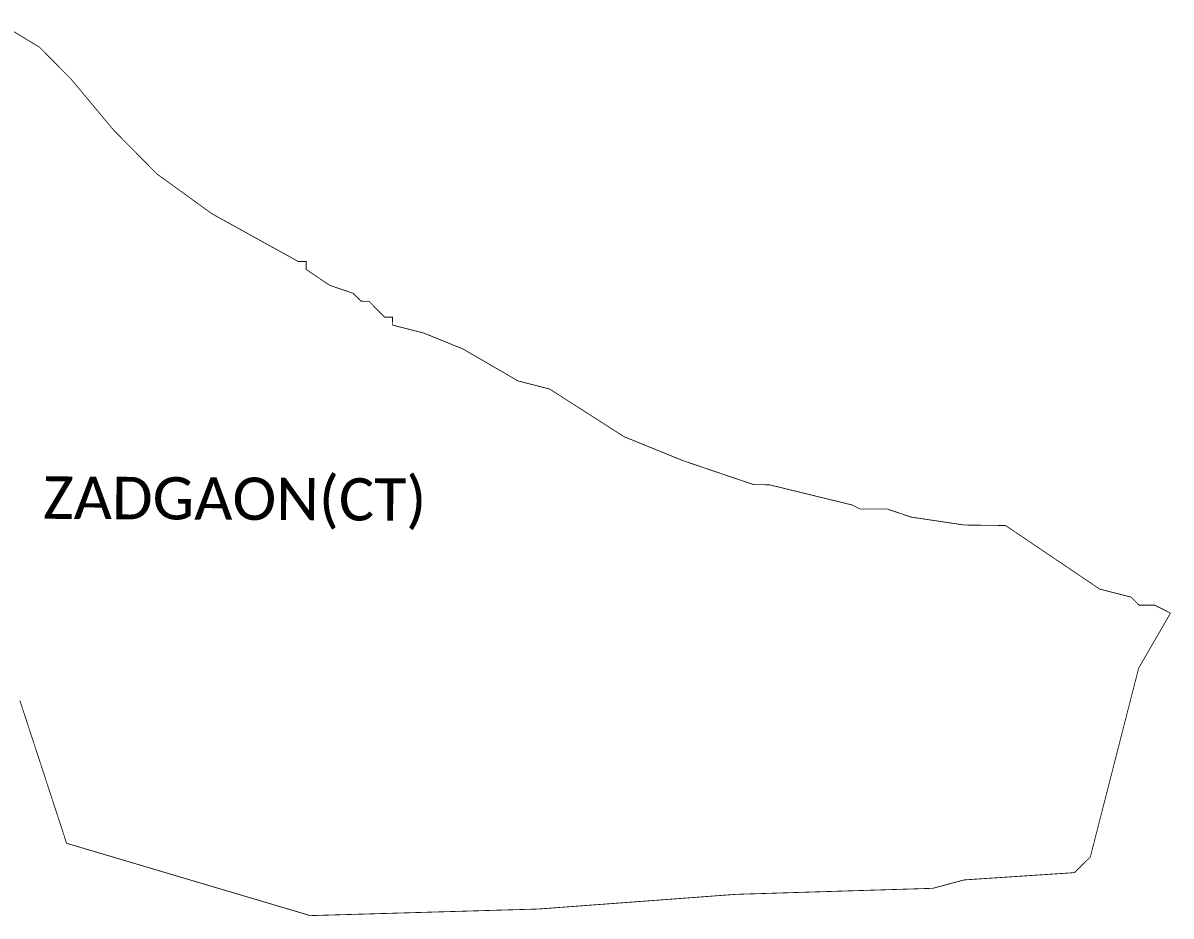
# Model space of a CAD drawing. Header units: metres. Extents: x 316137 to 321430, y 1879818 to 1883033.
# Drawn here: x 318611 to 321430, y 1879818 to 1882010 of the extents above; entities that cross this region are included whole.
import ezdxf

# ---------------------------------------------------------------- set-up
doc = ezdxf.new("R2010")
doc.units = ezdxf.units.M
doc.layers.add('VILLAGE NAME', color=250, linetype='Continuous')
doc.styles.get("Standard").update_dxf_attribs({"font": 'simplex.shx'})

msp = doc.modelspace()

# ---------------------------------------------------------------- linework, layer by layer
at = {"color": 6, "const_width": 2, "flags": 128}
msp.add_lwpolyline([(318555.8, 1882008.6), (318652.1, 1881950.1), (318729.1, 1881872.3), (318739.1, 1881860.3), (318791, 1881798.2), (318821.1, 1881762.2), (318833.5, 1881747.4), (318836.1, 1881744.6), (318864.4, 1881716), (318940.4, 1881639.1), (319075.2, 1881541.6), (319287.2, 1881424.4), (319306.6, 1881424.3), (319306.5, 1881405), (319364.3, 1881366), (319422.2, 1881346.3), (319441.4, 1881326.9), (319460.7, 1881326.8), (319499.1, 1881287.9), (319518.5, 1881287.8), (319518.4, 1881268.5), (319595.6, 1881248.7), (319692.1, 1881209.5), (319826.9, 1881131.3), (319904.2, 1881111.6), (320087.2, 1880994.5), (320231.9, 1880935.7), (320405.6, 1880876.8), (320444.2, 1880876.5), (320647, 1880827), (320666.3, 1880817.3), (320734, 1880816.9), (320791.9, 1880797.2), (320923.3, 1880777.7), (321023.7, 1880776.6), (321254.9, 1880620.6), (321332.1, 1880600.8), (321351.3, 1880581.3), (321390, 1880581.1), (321428.6, 1880561.6), (321350.5, 1880426.7), (321231.8, 1879963.3), (321193, 1879924.9), (320922.1, 1879907), (320845.2, 1879886.4), (320361.3, 1879871.6), (319877.7, 1879835.6), (319316.8, 1879819.4), (318718.5, 1879996.9), (318647.1, 1880215.1), (318603.8, 1880347.3)], dxfattribs=at)

# ---------------------------------------------------------------- texts
at = {"layer": 'VILLAGE NAME', "insert": (318660.5, 1880897.2), "char_height": 104.042, "attachment_point": 1, "rotation": 359.6762}
msp.add_mtext_dynamic_manual_height_columns('{\\fCalibri|b0|i0|c0|p34;ZADGAON(CT)} ', width=1732.91, gutter_width=520.2, heights=[0], dxfattribs=at)

doc.saveas('drawing.dxf')
